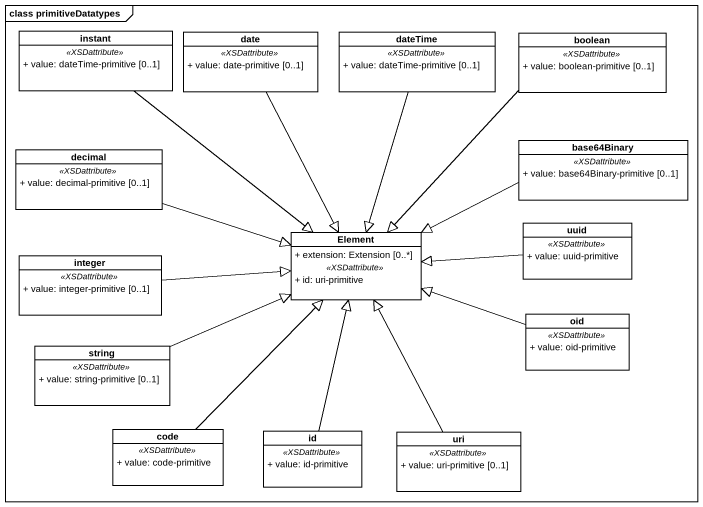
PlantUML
@startuml
mainframe class primitiveDatatypes
hide circle
hide empty members
skinparam classAttributeIconSize 0
class instant {
  .. <<XSDattribute>> ..
  + value: dateTime-primitive [0..1]
}
class date {
  .. <<XSDattribute>> ..
  + value: date-primitive [0..1]
}
class dateTime {
  .. <<XSDattribute>> ..
  + value: dateTime-primitive [0..1]
}
class boolean {
  .. <<XSDattribute>> ..
  + value: boolean-primitive [0..1]
}
class base64Binary {
  .. <<XSDattribute>> ..
  + value: base64Binary-primitive [0..1]
}
class decimal {
  .. <<XSDattribute>> ..
  + value: decimal-primitive [0..1]
}
class uuid {
  .. <<XSDattribute>> ..
  + value: uuid-primitive
}
class integer {
  .. <<XSDattribute>> ..
  + value: integer-primitive [0..1]
}
class Element {
  + extension: Extension [0..*]
  .. <<XSDattribute>> ..
  + id: uri-primitive
}
class oid {
  .. <<XSDattribute>> ..
  + value: oid-primitive
}
class string {
  .. <<XSDattribute>> ..
  + value: string-primitive [0..1]
}
class code {
  .. <<XSDattribute>> ..
  + value: code-primitive
}
class id {
  .. <<XSDattribute>> ..
  + value: id-primitive
}
class uri {
  .. <<XSDattribute>> ..
  + value: uri-primitive [0..1]
}
instant --|> Element
date --|> Element
dateTime --|> Element
boolean --|> Element
base64Binary -left-|> Element
decimal -right-|> Element
uuid -left-|> Element
integer -right-|> Element
oid -left-|> Element
string -right-|> Element
code -up-|> Element
id -up-|> Element
uri -up-|> Element
@enduml
